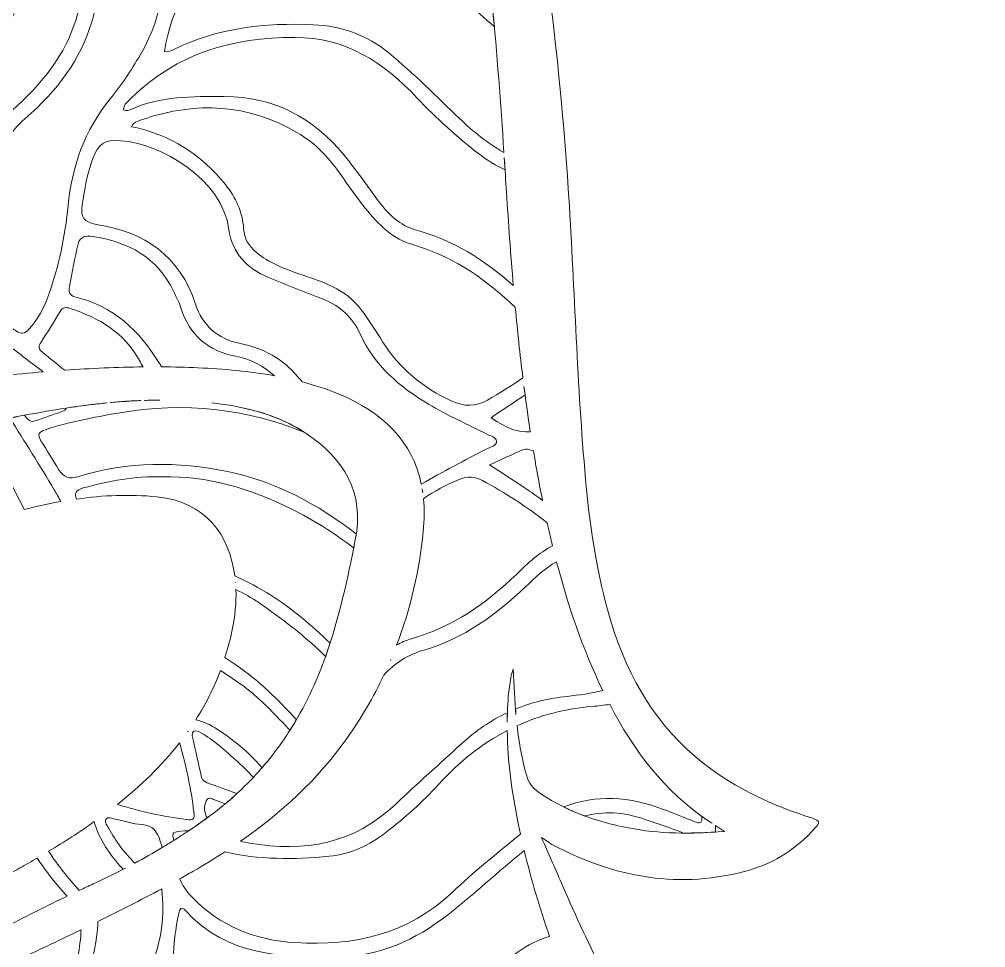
# Model space of a CAD drawing. Extents: x 180 to 9920, y -1894 to -106.
# Drawn here: x 1360.9 to 1820.1, y -983.2 to -542 of the extents above; entities that cross this region are included whole.
import ezdxf

# ---------------------------------------------------------------- set-up
doc = ezdxf.new("R2010")
doc.units = 0
doc.header["$MEASUREMENT"] = 0
doc.layers.add('Layer 1', color=7, linetype='Continuous')

# ---------------------------------------------------------------- blocks, each defined once
blk = doc.blocks.new('block 2')
at = {"layer": 'Layer 1', "lineweight": 0}
for points, knots in [([(1815.11, -1128.01), (1749.3, -1123.11), (1699.79, -1090.94), (1663.06, -1037.29), (1645.18, -1011.19), (1631.77, -982.75), (1619.13, -953.91), (1615.92, -946.59), (1612.73, -939.26), (1609.05, -930.83), (1611.49, -932.42), (1612.96, -933.56), (1614.59, -934.42), (1644.2, -950.07), (1675.18, -955.58), (1707.88, -946.28), (1720.09, -942.8), (1730.39, -935.89), (1738.98, -926.45), (1741.34, -923.86), (1741.53, -922.8), (1737.72, -921.62), (1719.01, -915.81), (1701.43, -907.65), (1685.9, -895.49), (1663.92, -878.27), (1650.48, -855.44), (1642.34, -829.12), (1634.98, -805.33), (1631.72, -780.82), (1629.58, -756.13), (1625.72, -711.65), (1624.7, -667), (1621.74, -622.46), (1617.41, -557.42), (1609.63, -492.84), (1594.72, -429.3), (1579.03, -362.48), (1543.37, -307.89), (1491.29, -263.71), (1446.97, -226.12), (1396.22, -199.88), (1342.06, -179.82), (1279.78, -156.75), (1215.33, -142.68), (1149.61, -134.01), (1099.93, -127.46), (1050.1, -123.94), (1000.13, -123.94), (1000.13, -123.94), (1000.13, -123.94), (1000.13, -123.94), (1000.09, -123.94), (1000.04, -123.94), (1000, -123.94), (999.96, -123.94), (999.91, -123.94), (999.87, -123.94), (999.87, -123.94), (999.87, -123.94), (999.87, -123.94), (949.9, -123.94), (900.07, -127.46), (850.39, -134.01), (784.67, -142.68), (720.22, -156.75), (657.94, -179.82), (603.78, -199.88), (553.03, -226.12), (508.71, -263.71), (456.63, -307.89), (420.97, -362.48), (405.28, -429.3), (390.37, -492.84), (382.59, -557.42), (378.26, -622.46), (375.3, -667), (374.28, -711.65), (370.42, -756.13), (368.28, -780.82), (365.02, -805.33), (357.66, -829.12), (349.52, -855.44), (336.08, -878.27), (314.1, -895.49), (298.57, -907.65), (280.99, -915.81), (262.28, -921.62), (258.47, -922.8), (258.66, -923.86), (261.02, -926.45), (269.61, -935.89), (279.91, -942.8), (292.12, -946.28), (324.82, -955.58), (355.8, -950.07), (385.41, -934.42), (387.04, -933.56), (388.51, -932.42), (390.95, -930.83), (387.27, -939.26), (384.08, -946.59), (380.87, -953.91), (368.23, -982.75), (354.82, -1011.19), (336.94, -1037.29), (300.21, -1090.94), (250.7, -1123.11), (184.89, -1128.01), (180.03, -1128.37), (179.92, -1128.56), (182.5, -1132.8), (210.28, -1178.29), (252.29, -1197.63), (304.07, -1197.45), (342.5, -1197.31), (376.72, -1183.47), (407.92, -1161.62), (409.93, -1160.2), (411.93, -1158.75), (413.94, -1157.32), (404.39, -1172.65), (395.46, -1188.12), (385.98, -1203.24), (368.7, -1230.82), (350.11, -1257.39), (326.71, -1280.26), (301.16, -1305.21), (271.89, -1323.76), (236.88, -1332.4), (231.57, -1333.71), (226.18, -1334.7), (219.63, -1336.1), (247.96, -1348.87), (276.55, -1355.97), (306.2, -1358.34), (369.99, -1363.44), (430.32, -1352.32), (485.95, -1318.26), (485.07, -1324.2), (483.25, -1329.44), (481.19, -1334.58), (468.54, -1365.97), (450.11, -1393.79), (428.05, -1419.24), (403.33, -1447.78), (374.78, -1471.48), (340.06, -1487.12), (329.93, -1491.68), (319.41, -1495.14), (307.64, -1498.2), (334.5, -1509.84), (361.66, -1515.69), (389.66, -1517.13), (454.66, -1520.48), (515.82, -1507.37), (571.97, -1473.25), (565.76, -1479.73), (559.83, -1486.38), (554.44, -1493.51), (543.05, -1508.58), (534.98, -1525.51), (527.23, -1542.57), (515.28, -1568.89), (497.68, -1589.62), (470.98, -1601.96), (458.07, -1607.93), (444.75, -1612.59), (431.04, -1616.23), (427.31, -1617.22), (423.59, -1618.19), (418.96, -1619.41), (420.7, -1620.25), (421.43, -1620.66), (422.2, -1620.97), (433.77, -1625.57), (445.51, -1629.68), (457.52, -1632.97), (523.09, -1650.95), (587.75, -1649.82), (650.73, -1622.48), (696.94, -1602.42), (733.94, -1571.56), (758.21, -1526.64), (758.6, -1525.92), (758.77, -1524.97), (760.02, -1524.71), (764.59, -1532.53), (766.11, -1541.2), (766.22, -1550.11), (766.47, -1570.1), (761.01, -1588.9), (753.08, -1606.96), (731.55, -1655.95), (698.04, -1695.27), (655.24, -1726.97), (654.07, -1727.84), (652.58, -1728.43), (651.61, -1730.55), (751.78, -1730.26), (842.08, -1704.9), (916.32, -1633.53), (916.32, -1634.72), (916.35, -1635.14), (916.31, -1635.56), (912.85, -1669.71), (914.67, -1703.6), (921.84, -1737.16), (932.4, -1786.56), (954.02, -1830.2), (989.81, -1866.35), (992.96, -1869.53), (996.33, -1872.54), (999.87, -1875.82), (999.87, -1875.82), (999.87, -1876.06), (999.87, -1876.06), (999.92, -1876.02), (999.96, -1875.98), (1000, -1875.94), (1000.04, -1875.98), (1000.08, -1876.02), (1000.13, -1876.06), (1000.13, -1876.06), (1000.13, -1875.82), (1000.13, -1875.82), (1003.67, -1872.54), (1007.04, -1869.53), (1010.19, -1866.35), (1045.98, -1830.2), (1067.6, -1786.56), (1078.16, -1737.16), (1085.33, -1703.6), (1087.15, -1669.71), (1083.69, -1635.56), (1083.65, -1635.14), (1083.68, -1634.72), (1083.68, -1633.53), (1157.92, -1704.9), (1248.22, -1730.26), (1348.39, -1730.55), (1347.42, -1728.43), (1345.93, -1727.84), (1344.76, -1726.97), (1301.96, -1695.27), (1268.45, -1655.95), (1246.92, -1606.96), (1238.99, -1588.9), (1233.53, -1570.1), (1233.78, -1550.11), (1233.89, -1541.2), (1235.41, -1532.53), (1239.98, -1524.71), (1241.23, -1524.97), (1241.4, -1525.92), (1241.79, -1526.64), (1266.06, -1571.56), (1303.06, -1602.42), (1349.27, -1622.48), (1412.25, -1649.82), (1476.91, -1650.95), (1542.48, -1632.97), (1554.49, -1629.68), (1566.23, -1625.57), (1577.8, -1620.97), (1578.57, -1620.66), (1579.3, -1620.25), (1581.04, -1619.41), (1576.41, -1618.19), (1572.69, -1617.22), (1568.96, -1616.23), (1555.25, -1612.59), (1541.93, -1607.93), (1529.02, -1601.96), (1502.32, -1589.62), (1484.72, -1568.89), (1472.77, -1542.57), (1465.02, -1525.51), (1456.95, -1508.58), (1445.56, -1493.51), (1440.17, -1486.38), (1434.24, -1479.73), (1428.03, -1473.25), (1484.18, -1507.37), (1545.34, -1520.48), (1610.34, -1517.13), (1638.34, -1515.69), (1665.5, -1509.84), (1692.36, -1498.2), (1680.59, -1495.14), (1670.07, -1491.68), (1659.94, -1487.12), (1625.22, -1471.48), (1596.67, -1447.78), (1571.95, -1419.24), (1549.89, -1393.79), (1531.46, -1365.97), (1518.81, -1334.58), (1516.75, -1329.44), (1514.93, -1324.2), (1514.05, -1318.26), (1569.68, -1352.32), (1630.01, -1363.44), (1693.8, -1358.34), (1723.45, -1355.97), (1752.04, -1348.87), (1780.37, -1336.1), (1773.82, -1334.7), (1768.43, -1333.71), (1763.12, -1332.4), (1728.11, -1323.76), (1698.84, -1305.21), (1673.29, -1280.26), (1649.89, -1257.39), (1631.3, -1230.82), (1614.02, -1203.24), (1604.54, -1188.12), (1595.61, -1172.65), (1586.06, -1157.32), (1588.07, -1158.75), (1590.07, -1160.2), (1592.08, -1161.62), (1623.28, -1183.47), (1657.5, -1197.31), (1695.93, -1197.45), (1747.71, -1197.63), (1789.72, -1178.29), (1817.5, -1132.8), (1820.08, -1128.56), (1819.97, -1128.37), (1815.11, -1128.01)], [0, 0, 0, 0, 1, 1, 1, 2, 2, 2, 3, 3, 3, 4, 4, 4, 5, 5, 5, 6, 6, 6, 7, 7, 7, 8, 8, 8, 9, 9, 9, 10, 10, 10, 11, 11, 11, 12, 12, 12, 13, 13, 13, 14, 14, 14, 15, 15, 15, 16, 16, 16, 17, 17, 17, 18, 18, 18, 19, 19, 19, 20, 20, 20, 21, 21, 21, 22, 22, 22, 23, 23, 23, 24, 24, 24, 25, 25, 25, 26, 26, 26, 27, 27, 27, 28, 28, 28, 29, 29, 29, 30, 30, 30, 31, 31, 31, 32, 32, 32, 33, 33, 33, 34, 34, 34, 35, 35, 35, 36, 36, 36, 37, 37, 37, 38, 38, 38, 39, 39, 39, 40, 40, 40, 41, 41, 41, 42, 42, 42, 43, 43, 43, 44, 44, 44, 45, 45, 45, 46, 46, 46, 47, 47, 47, 48, 48, 48, 49, 49, 49, 50, 50, 50, 51, 51, 51, 52, 52, 52, 53, 53, 53, 54, 54, 54, 55, 55, 55, 56, 56, 56, 57, 57, 57, 58, 58, 58, 59, 59, 59, 60, 60, 60, 61, 61, 61, 62, 62, 62, 63, 63, 63, 64, 64, 64, 65, 65, 65, 66, 66, 66, 67, 67, 67, 68, 68, 68, 69, 69, 69, 70, 70, 70, 71, 71, 71, 72, 72, 72, 73, 73, 73, 74, 74, 74, 75, 75, 75, 76, 76, 76, 77, 77, 77, 78, 78, 78, 79, 79, 79, 80, 80, 80, 81, 81, 81, 82, 82, 82, 83, 83, 83, 84, 84, 84, 85, 85, 85, 86, 86, 86, 87, 87, 87, 88, 88, 88, 89, 89, 89, 90, 90, 90, 91, 91, 91, 92, 92, 92, 93, 93, 93, 94, 94, 94, 95, 95, 95, 96, 96, 96, 97, 97, 97, 98, 98, 98, 99, 99, 99, 100, 100, 100, 101, 101, 101, 102, 102, 102, 103, 103, 103, 104, 104, 104, 105, 105, 105, 106, 106, 106, 107, 107, 107, 108, 108, 108, 109, 109, 109, 110, 110, 110, 110]), ([(1576.21, -465.37), (1584.41, -511.65), (1588.11, -558.4), (1591.18, -605.21), (1583.54, -600.92), (1576.62, -595.36), (1570.05, -589.12), (1558.99, -578.6), (1548.35, -567.65), (1536.52, -557.95), (1526.08, -549.39), (1514.05, -545.16), (1500.72, -544.55), (1477.76, -543.5), (1455.37, -545.98), (1434.37, -556.23), (1433.05, -556.88), (1431.73, -557.74), (1429.88, -557.27), (1433.1, -536.1), (1442.94, -518.87), (1463.39, -511.39), (1496.84, -499.15), (1529.58, -499.85), (1559.42, -522.63), (1568.84, -529.83), (1577.76, -537.6), (1586.61, -545.44), (1586.3, -542.09), (1585.98, -538.75), (1585.65, -535.4), (1580.59, -530.98), (1575.53, -526.56), (1570.29, -522.36), (1557.07, -511.75), (1543.4, -502.16), (1526.2, -499.26), (1503.93, -495.52), (1482.06, -497.01), (1460.8, -504.83), (1453.2, -507.62), (1446.25, -511.55), (1441.23, -518.24), (1440.47, -519.26), (1439.14, -520.65), (1438.21, -520.56), (1436.3, -520.37), (1436.73, -518.22), (1436.42, -516.83), (1434.73, -509.16), (1433.99, -501.35), (1433.86, -493.53), (1433.7, -484.16), (1443.72, -470.94), (1454.08, -467.11), (1468.89, -461.63), (1484.31, -459.22), (1494.17, -458.94), (1525.96, -459.45), (1549.59, -466.8), (1570.9, -481.76), (1573.84, -483.82), (1576.82, -485.81), (1579.83, -487.78), (1579.37, -484.65), (1578.89, -481.53), (1578.39, -478.41), (1574.33, -475.79), (1570.27, -473.16), (1566.2, -470.54), (1548.89, -459.34), (1529.86, -454.14), (1509.31, -453.84), (1493.25, -453.61), (1477.28, -453.49), (1461.56, -457.78), (1449.23, -461.14), (1439.36, -467.47), (1432.2, -478.19), (1427.85, -484.7), (1427.58, -484.53), (1424.13, -477.34), (1423.3, -475.62), (1422.73, -473.76), (1421.78, -472.12), (1414.78, -460.01), (1418.16, -449.99), (1426.88, -440.02), (1440.32, -424.68), (1457.89, -420.13), (1477, -418.49), (1490.63, -417.33), (1503.51, -420.35), (1516.34, -424.42), (1532.14, -429.44), (1547.26, -436.65), (1563.78, -439.38), (1566.32, -439.8), (1568.82, -440.1), (1571.28, -440.27), (1570.79, -438.01), (1570.27, -435.75), (1569.75, -433.5), (1568.18, -433.3), (1566.6, -433.05), (1564.98, -432.71), (1548.28, -429.22), (1532.65, -422.42), (1516.5, -417.25), (1490.89, -409.07), (1465.71, -410.15), (1441.05, -420.73), (1436.05, -422.87), (1431.52, -426.11), (1426.78, -428.85), (1428.58, -418.95), (1432.43, -410.18), (1433.64, -400.69), (1433.71, -400.13), (1434.04, -399.55), (1433.97, -399.01), (1433.83, -397.92), (1433.79, -396.91), (1433.8, -395.96), (1431.71, -396.11), (1429.64, -396.33), (1427.59, -396.6), (1431.73, -396.06), (1435.96, -395.73), (1440.31, -395.64), (1450.5, -395.45), (1460.54, -396.73), (1470.49, -399.47), (1470.2, -398.17), (1469.28, -398.08), (1468.47, -397.78), (1457.09, -393.44), (1446.01, -390.81), (1435.22, -389.8), (1437.63, -385.27), (1442.86, -383.23), (1449.18, -381.64), (1462.68, -378.25), (1475.96, -378.71), (1489.45, -381.11), (1501.62, -383.26), (1513.8, -386.4), (1526.28, -383.29), (1533.95, -381.38), (1541.31, -378.74), (1546.94, -372.85), (1547.59, -372.16), (1548.22, -371.74), (1548.84, -371.51), (1549.37, -372.61), (1549.91, -373.72), (1550.41, -374.84), (1563.53, -403.7), (1570.71, -434.32), (1576.21, -465.37)], [0, 0, 0, 0, 1, 1, 1, 2, 2, 2, 3, 3, 3, 4, 4, 4, 5, 5, 5, 6, 6, 6, 7, 7, 7, 8, 8, 8, 9, 9, 9, 10, 10, 10, 11, 11, 11, 12, 12, 12, 13, 13, 13, 14, 14, 14, 15, 15, 15, 16, 16, 16, 17, 17, 17, 18, 18, 18, 19, 19, 19, 20, 20, 20, 21, 21, 21, 22, 22, 22, 23, 23, 23, 24, 24, 24, 25, 25, 25, 26, 26, 26, 27, 27, 27, 28, 28, 28, 29, 29, 29, 30, 30, 30, 31, 31, 31, 32, 32, 32, 33, 33, 33, 34, 34, 34, 35, 35, 35, 36, 36, 36, 37, 37, 37, 38, 38, 38, 39, 39, 39, 40, 40, 40, 41, 41, 41, 42, 42, 42, 43, 43, 43, 44, 44, 44, 45, 45, 45, 46, 46, 46, 47, 47, 47, 48, 48, 48, 49, 49, 49, 50, 50, 50, 51, 51, 51, 52, 52, 52, 53, 53, 53, 53]), ([(1416.95, -478.36), (1419.88, -484.34), (1422.29, -490.6), (1424.55, -496.88), (1432.36, -518.55), (1429.92, -539.24), (1418.27, -559.01), (1414, -566.27), (1409.39, -573.31), (1404.08, -579.8), (1391.93, -594.66), (1385.94, -611.71), (1384.06, -630.65), (1382.63, -645.09), (1379.73, -659.32), (1374.84, -673.06), (1372.7, -679.04), (1369.79, -684.56), (1365.44, -689.29), (1363.56, -691.34), (1361.82, -691.89), (1359.53, -690.14), (1358.78, -689.56), (1357.92, -689.12), (1357.13, -688.58), (1342.36, -678.55), (1342.09, -678.45), (1348.23, -661.83), (1354.4, -645.12), (1354.94, -627.83), (1354.18, -610.44), (1353.79, -601.39), (1356.07, -595.62), (1363.7, -589.09), (1394.91, -562.39), (1406.91, -529.06), (1392.44, -485.61), (1386.37, -467.41), (1383.57, -449.51), (1391.54, -430.98), (1395.1, -422.69), (1396.75, -414.19), (1396.71, -405.54), (1406.3, -401.06), (1416.58, -398.03), (1427.59, -396.6), (1427.18, -398.89), (1426.61, -401.2), (1425.89, -403.51), (1422.1, -415.72), (1418.19, -427.88), (1414.23, -440.03), (1409.93, -453.2), (1410.83, -465.88), (1416.95, -478.36)], [0, 0, 0, 0, 1, 1, 1, 2, 2, 2, 3, 3, 3, 4, 4, 4, 5, 5, 5, 6, 6, 6, 7, 7, 7, 8, 8, 8, 9, 9, 9, 10, 10, 10, 11, 11, 11, 12, 12, 12, 13, 13, 13, 14, 14, 14, 15, 15, 15, 16, 16, 16, 17, 17, 17, 18, 18, 18, 18]), ([(1385.96, -488.06), (1398.17, -530.05), (1388.18, -558.52), (1356.7, -585.92), (1353.77, -588.48), (1352.18, -587.78), (1350.92, -584.43), (1347.75, -575.99), (1346.4, -567.09), (1344.15, -558.42), (1343.69, -556.64), (1344.69, -555.46), (1345.89, -554.48), (1366.17, -538.05), (1365.42, -515.8), (1362.76, -493.1), (1362.18, -488.19), (1361.25, -483.25), (1359.79, -478.54), (1354.98, -463), (1355.82, -447.74), (1360.76, -432.4), (1360.77, -432.35), (1360.78, -432.31), (1360.8, -432.27), (1360.48, -432.61), (1360.15, -432.94), (1359.84, -433.28), (1356.7, -436.73), (1353.62, -440.23), (1350.58, -443.76), (1348.66, -455.19), (1349.34, -466.68), (1352.68, -478.47), (1356.55, -492.12), (1357.75, -506.22), (1356.6, -520.46), (1355.91, -528.96), (1352.63, -536.3), (1347.48, -542.91), (1346.57, -544.08), (1345.69, -545.69), (1343.9, -545.26), (1342.17, -544.85), (1341.84, -543.07), (1341.63, -541.62), (1340.77, -535.76), (1340.06, -529.89), (1339.3, -524.03), (1338.91, -521), (1338.68, -517.95), (1338.14, -514.95), (1336.61, -506.42), (1333.72, -505.33), (1326.69, -510.7), (1322.47, -513.92), (1318.43, -517.39), (1313.51, -521.39), (1312.58, -510.62), (1312.83, -500.3), (1314.3, -490.34), (1311.78, -493.85), (1309.28, -497.37), (1306.8, -500.92), (1306.64, -508.32), (1307.11, -515.82), (1308.21, -523.43), (1308.79, -527.39), (1307.01, -530.5), (1304.58, -533.3), (1303.04, -535.08), (1301.48, -536.83), (1299.9, -538.57), (1297.19, -535.4), (1294.33, -532.36), (1291.28, -529.5), (1289.5, -527.83), (1289.17, -526.65), (1290.62, -524.49), (1312.02, -492.81), (1334.09, -461.58), (1359.84, -433.28), (1368.64, -423.61), (1378.35, -415.66), (1388.98, -409.57), (1388.76, -415.54), (1387.64, -421.38), (1385.3, -427.08), (1376.91, -447.52), (1379.99, -467.53), (1385.96, -488.06)], [0, 0, 0, 0, 1, 1, 1, 2, 2, 2, 3, 3, 3, 4, 4, 4, 5, 5, 5, 6, 6, 6, 7, 7, 7, 8, 8, 8, 9, 9, 9, 10, 10, 10, 11, 11, 11, 12, 12, 12, 13, 13, 13, 14, 14, 14, 15, 15, 15, 16, 16, 16, 17, 17, 17, 18, 18, 18, 19, 19, 19, 20, 20, 20, 21, 21, 21, 22, 22, 22, 23, 23, 23, 24, 24, 24, 25, 25, 25, 26, 26, 26, 27, 27, 27, 28, 28, 28, 29, 29, 29, 30, 30, 30, 30]), ([(1595.64, -668.42), (1582.07, -656.41), (1566.99, -646.92), (1549.05, -641.96), (1541.74, -639.95), (1536.53, -634.82), (1532.06, -628.96), (1526.39, -621.53), (1521.16, -613.75), (1515.24, -606.54), (1500.53, -588.64), (1481.97, -578.67), (1458.24, -578.65), (1443.08, -578.63), (1428.07, -578.43), (1413.85, -584.75), (1412.86, -585.19), (1411.76, -585.82), (1410.48, -584.92), (1410.46, -582.12), (1412.77, -580.81), (1414.44, -579.16), (1435.89, -558.02), (1462.22, -550.58), (1491.68, -550.57), (1516.1, -550.56), (1534.13, -562.48), (1549.86, -579.27), (1559.03, -589.05), (1568.96, -597.85), (1579.51, -606.11), (1583.4, -609.15), (1587.48, -611.57), (1591.72, -613.53), (1591.6, -611.59), (1591.47, -609.64), (1591.34, -607.7), (1591.7, -613.17), (1592.05, -618.64), (1592.39, -624.11), (1593.33, -638.9), (1594.38, -653.67), (1595.64, -668.42)], [0, 0, 0, 0, 1, 1, 1, 2, 2, 2, 3, 3, 3, 4, 4, 4, 5, 5, 5, 6, 6, 6, 7, 7, 7, 8, 8, 8, 9, 9, 9, 10, 10, 10, 11, 11, 11, 12, 12, 12, 13, 13, 13, 14, 14, 14, 14]), ([(1583.31, -722.93), (1577.59, -726.21), (1572.23, -726.04), (1566.43, -723.42), (1552.67, -717.2), (1541.63, -707.95), (1533.52, -695.17), (1530.25, -690.03), (1526.97, -684.91), (1523.35, -679.97), (1515.91, -669.8), (1504.61, -666.7), (1493.7, -662.86), (1486.46, -660.32), (1479.35, -657.68), (1473.39, -652.65), (1469.88, -649.69), (1467.79, -646.21), (1467.48, -641.4), (1466.98, -633.55), (1463.71, -626.53), (1458.86, -620.53), (1447.35, -606.3), (1432.77, -596.79), (1414.21, -592.99), (1415.55, -590.39), (1417.97, -590.07), (1420.02, -589.38), (1445.19, -580.93), (1469.49, -582.19), (1492.85, -595.69), (1501.89, -600.91), (1508.49, -608.35), (1514.32, -616.71), (1520, -624.85), (1525.59, -633.06), (1532.78, -640), (1536.95, -644.02), (1541.66, -647.31), (1547.28, -648.88), (1565.38, -653.95), (1580.5, -663.96), (1594.11, -676.6), (1594.94, -677.36), (1595.76, -678.14), (1596.58, -678.91), (1596.58, -678.9), (1596.58, -678.9), (1596.58, -678.9), (1597.62, -690.08), (1598.81, -701.25), (1600.2, -712.39), (1594.72, -716.12), (1589.08, -719.61), (1583.31, -722.93)], [0, 0, 0, 0, 1, 1, 1, 2, 2, 2, 3, 3, 3, 4, 4, 4, 5, 5, 5, 6, 6, 6, 7, 7, 7, 8, 8, 8, 9, 9, 9, 10, 10, 10, 11, 11, 11, 12, 12, 12, 13, 13, 13, 14, 14, 14, 15, 15, 15, 16, 16, 16, 17, 17, 17, 18, 18, 18, 18]), ([(1460.51, -641.8), (1461.95, -652.89), (1469, -660.36), (1479.24, -664.62), (1487.85, -668.21), (1496.57, -671.57), (1505.28, -674.94), (1513.35, -678.07), (1519.32, -683.74), (1522.8, -691.38), (1529.7, -706.53), (1541.62, -716.66), (1555.34, -724.87), (1564.32, -730.24), (1574, -734.44), (1583.33, -739.24), (1584.97, -740.08), (1587.64, -740.6), (1587.69, -742.46), (1587.75, -744.8), (1584.84, -745.14), (1583.09, -746.04), (1572.61, -751.49), (1562.14, -756.94), (1551.93, -762.91), (1551.93, -762.91), (1551.93, -762.91), (1551.93, -762.91), (1547.79, -743.06), (1534.27, -728.78), (1512.14, -719.85), (1506.61, -717.61), (1501, -715.79), (1495.33, -714.29), (1494.64, -713.47), (1493.95, -712.66), (1493.26, -711.84), (1486.17, -703.34), (1476.68, -698.2), (1465.99, -696.06), (1455.02, -693.87), (1447.91, -687.31), (1444.67, -677.41), (1437.12, -654.33), (1420.54, -643), (1397.66, -639.45), (1391.57, -638.5), (1389.83, -636.06), (1390.81, -630.1), (1392.03, -622.74), (1393.09, -615.39), (1395.75, -608.39), (1398.61, -600.86), (1401.21, -599.18), (1409.11, -599.69), (1427.69, -600.9), (1457.37, -617.68), (1460.51, -641.8)], [0, 0, 0, 0, 1, 1, 1, 2, 2, 2, 3, 3, 3, 4, 4, 4, 5, 5, 5, 6, 6, 6, 7, 7, 7, 8, 8, 8, 9, 9, 9, 10, 10, 10, 11, 11, 11, 12, 12, 12, 13, 13, 13, 14, 14, 14, 15, 15, 15, 16, 16, 16, 17, 17, 17, 18, 18, 18, 19, 19, 19, 19]), ([(1445.8, -707.59), (1440.08, -707.32), (1434.38, -707.18), (1428.67, -707.14), (1428.67, -707.14), (1428.67, -707.14), (1428.67, -707.14), (1428.27, -706.6), (1427.84, -706.08), (1427.49, -705.49), (1418.02, -689.94), (1405.59, -678.18), (1387.28, -673.88), (1384.52, -673.24), (1384.36, -670.94), (1384.73, -668.87), (1385.96, -662.13), (1387.29, -655.39), (1388.85, -648.71), (1389.67, -645.2), (1392.62, -644.64), (1395.68, -645.12), (1412.6, -647.78), (1426.51, -654.97), (1434.23, -671.22), (1435.46, -673.8), (1436.85, -676.36), (1437.69, -679.07), (1441.71, -692.05), (1450.67, -699.73), (1463.69, -702.08), (1471.13, -703.42), (1477.02, -706.9), (1482.2, -711.38), (1470.23, -709.2), (1458.06, -708.16), (1445.8, -707.59)], [0, 0, 0, 0, 1, 1, 1, 2, 2, 2, 3, 3, 3, 4, 4, 4, 5, 5, 5, 6, 6, 6, 7, 7, 7, 8, 8, 8, 9, 9, 9, 10, 10, 10, 11, 11, 11, 12, 12, 12, 12]), ([(1372.29, -709.52), (1358.96, -710.6), (1345.64, -711.94), (1332.32, -713.33), (1331.79, -713.39), (1331.26, -713.45), (1330.73, -713.51), (1330.37, -713.29), (1330, -713.08), (1329.64, -712.86), (1323.72, -709.32), (1317.72, -705.95), (1311.68, -702.66), (1316.8, -693.92), (1321.16, -684.19), (1324.52, -673.81), (1324.52, -673.81), (1324.52, -673.81), (1324.52, -673.81), (1334.99, -681.18), (1345.22, -688.91), (1355.43, -696.67), (1361.05, -700.95), (1366.66, -705.25), (1372.29, -709.52)], [0, 0, 0, 0, 1, 1, 1, 2, 2, 2, 3, 3, 3, 4, 4, 4, 5, 5, 5, 6, 6, 6, 7, 7, 7, 8, 8, 8, 8]), ([(1385.01, -679.38), (1398.88, -683.83), (1410.61, -690.8), (1417.98, -704.12), (1418.57, -705.17), (1419.19, -706.17), (1419.83, -707.16), (1419.83, -707.16), (1419.83, -707.16), (1419.83, -707.16), (1407.37, -707.29), (1394.93, -707.87), (1382.51, -708.74), (1378.97, -705.92), (1375.47, -703.05), (1371.93, -700.22), (1370.01, -698.69), (1370, -697.31), (1371.25, -695.38), (1374.34, -690.57), (1377.38, -685.71), (1380.29, -680.79), (1381.53, -678.68), (1382.85, -678.69), (1385.01, -679.38)], [0, 0, 0, 0, 1, 1, 1, 2, 2, 2, 3, 3, 3, 4, 4, 4, 5, 5, 5, 6, 6, 6, 7, 7, 7, 8, 8, 8, 8]), ([(1488.76, -712.7), (1488.79, -712.7), (1488.82, -712.71), (1488.84, -712.72), (1488.82, -712.71), (1488.79, -712.7), (1488.76, -712.7)], [0, 0, 0, 0, 1, 1, 1, 2, 2, 2, 2]), ([(1600.71, -716.5), (1601.64, -723.67), (1602.61, -730.83), (1603.72, -737.97), (1597.73, -738.5), (1592.66, -736.45), (1585.05, -731.31), (1590.5, -727.65), (1595.89, -724.1), (1601.21, -720.48), (1601.04, -719.16), (1600.88, -717.83), (1600.71, -716.5)], [0, 0, 0, 0, 1, 1, 1, 2, 2, 2, 3, 3, 3, 4, 4, 4, 4]), ([(1490.93, -873.02), (1485.2, -867.11), (1479.6, -861.09), (1473.22, -855.88), (1468.53, -852.05), (1463.66, -848.51), (1458.6, -845.31), (1458.6, -845.31), (1458.6, -845.31), (1458.6, -845.31), (1459.97, -841.05), (1461.15, -836.65), (1462.11, -832.07), (1463.43, -825.71), (1464.04, -819.24), (1463.83, -812.99), (1471.55, -816.49), (1478.3, -821.72), (1485.13, -826.72), (1492.68, -832.24), (1499.76, -838.27), (1506.44, -844.72), (1506.46, -844.68), (1506.47, -844.64), (1506.49, -844.6), (1507.21, -842.54), (1507.9, -840.46), (1508.57, -838.39), (1499.8, -830.05), (1490.69, -822.1), (1480.38, -815.69), (1474.84, -812.24), (1469.14, -809.15), (1463.3, -806.5), (1463.3, -806.5), (1463.3, -806.5), (1463.3, -806.5), (1460.76, -787.19), (1449.56, -771.16), (1426.23, -768.89), (1413.49, -767.66), (1400.68, -768.18), (1388.04, -769.95), (1386.98, -767.3), (1387.71, -765.6), (1391.27, -764.67), (1403.47, -761.48), (1415.73, -758.89), (1428.81, -759.42), (1450.37, -758.81), (1470.56, -764.92), (1490.05, -774.57), (1500.71, -779.85), (1510.59, -786.11), (1519.79, -793.24), (1520.04, -791.95), (1520.3, -790.67), (1520.55, -789.39), (1520.74, -788.43), (1520.87, -787.5), (1521.01, -786.57), (1502.79, -772.41), (1482.57, -761.57), (1459.79, -756.92), (1436.32, -752.13), (1412.37, -751.83), (1389.06, -759.28), (1384.65, -760.69), (1381.81, -759.61), (1379.55, -755.92), (1376.77, -751.37), (1374.08, -746.75), (1371.19, -742.25), (1369.32, -739.34), (1370.24, -737.98), (1373.29, -736.99), (1384.59, -733.32), (1396.22, -731.13), (1407.88, -729.07), (1439.82, -723.42), (1469.04, -727.33), (1496.26, -738.16), (1486.31, -731.71), (1475.36, -728.16), (1463.97, -726), (1475.75, -728.23), (1487.06, -731.94), (1497.28, -738.81), (1515.26, -750.89), (1525, -766.72), (1520.55, -789.39), (1516.89, -808.08), (1512.81, -826.61), (1506.49, -844.6), (1502.04, -857.26), (1496.39, -869.04), (1489.48, -879.89), (1490.55, -878.21), (1491.58, -876.51), (1492.59, -874.79), (1492.04, -874.2), (1491.49, -873.61), (1490.93, -873.02)], [0, 0, 0, 0, 1, 1, 1, 2, 2, 2, 3, 3, 3, 4, 4, 4, 5, 5, 5, 6, 6, 6, 7, 7, 7, 8, 8, 8, 9, 9, 9, 10, 10, 10, 11, 11, 11, 12, 12, 12, 13, 13, 13, 14, 14, 14, 15, 15, 15, 16, 16, 16, 17, 17, 17, 18, 18, 18, 19, 19, 19, 20, 20, 20, 21, 21, 21, 22, 22, 22, 23, 23, 23, 24, 24, 24, 25, 25, 25, 26, 26, 26, 27, 27, 27, 28, 28, 28, 29, 29, 29, 30, 30, 30, 31, 31, 31, 32, 32, 32, 33, 33, 33, 34, 34, 34, 34]), ([(1402.67, -724.25), (1400.2, -724.5), (1397.74, -724.76), (1395.28, -725.06), (1395.27, -725.06), (1395.27, -725.06), (1395.26, -725.07), (1395.25, -725.07), (1395.25, -725.06), (1395.25, -725.07), (1391.22, -725.56), (1387.19, -726.12), (1383.18, -726.74), (1389.65, -725.74), (1396.15, -724.89), (1402.67, -724.25)], [0, 0, 0, 0, 1, 1, 1, 2, 2, 2, 3, 3, 3, 4, 4, 4, 5, 5, 5, 5]), ([(1411.31, -723.53), (1408.88, -723.69), (1406.46, -723.9), (1404.04, -724.12), (1406.46, -723.9), (1408.88, -723.69), (1411.31, -723.53)], [0, 0, 0, 0, 1, 1, 1, 2, 2, 2, 2]), ([(1418.65, -723.15), (1416.23, -723.24), (1413.82, -723.36), (1411.41, -723.52), (1413.82, -723.36), (1416.23, -723.24), (1418.65, -723.15)], [0, 0, 0, 0, 1, 1, 1, 2, 2, 2, 2]), ([(1427.63, -722.96), (1425.2, -722.96), (1422.77, -723.02), (1420.34, -723.09), (1422.77, -723.02), (1425.2, -722.96), (1427.63, -722.96)], [0, 0, 0, 0, 1, 1, 1, 2, 2, 2, 2]), ([(1452.44, -724.23), (1454.36, -724.46), (1456.27, -724.72), (1458.17, -725.01), (1456.27, -724.72), (1454.36, -724.46), (1452.44, -724.23)], [0, 0, 0, 0, 1, 1, 1, 2, 2, 2, 2]), ([(1458.25, -725.02), (1460.15, -725.31), (1462.05, -725.63), (1463.93, -725.99), (1462.05, -725.63), (1460.15, -725.31), (1458.25, -725.02)], [0, 0, 0, 0, 1, 1, 1, 2, 2, 2, 2]), ([(1364.31, -731.38), (1363.99, -730.97), (1363.68, -730.56), (1363.35, -730.16), (1369.95, -728.91), (1376.55, -727.75), (1383.18, -726.74), (1382.98, -727.46), (1382.32, -728.02), (1381.13, -728.43), (1376.91, -729.9), (1372.67, -731.31), (1368.47, -732.82), (1366.63, -733.48), (1365.34, -732.65), (1364.31, -731.38)], [0, 0, 0, 0, 1, 1, 1, 2, 2, 2, 3, 3, 3, 4, 4, 4, 5, 5, 5, 5]), ([(1363.27, -774.99), (1356.83, -762.24), (1350.18, -749.59), (1343.19, -737.11), (1342.68, -736.21), (1342.19, -735.3), (1341.69, -734.39), (1341.08, -734.51), (1340.46, -734.62), (1339.85, -734.74), (1340.97, -734.52), (1342.09, -734.33), (1343.21, -734.11), (1349.92, -732.76), (1356.62, -731.42), (1363.34, -730.16), (1361.04, -730.59), (1358.74, -731.03), (1356.44, -731.48), (1363.53, -742.79), (1370.71, -754.05), (1377.47, -765.56), (1378.55, -767.41), (1379.63, -769.26), (1380.71, -771.11), (1380.71, -771.11), (1380.71, -771.11), (1380.71, -771.11), (1374.85, -772.16), (1369.03, -773.47), (1363.27, -774.99)], [0, 0, 0, 0, 1, 1, 1, 2, 2, 2, 3, 3, 3, 4, 4, 4, 5, 5, 5, 6, 6, 6, 7, 7, 7, 8, 8, 8, 9, 9, 9, 10, 10, 10, 10]), ([(1609.52, -770.61), (1606.8, -768.62), (1604.04, -766.65), (1601.22, -764.74), (1595.91, -761.13), (1590.48, -757.69), (1584.3, -753.65), (1590.24, -751.01), (1595.24, -748.8), (1600.21, -746.54), (1601.78, -745.83), (1603.14, -746.4), (1604.61, -746.88), (1604.82, -746.95), (1605.02, -747.03), (1605.23, -747.09), (1605.63, -749.45), (1605.99, -751.82), (1606.41, -754.18), (1607.38, -759.67), (1608.42, -765.15), (1609.52, -770.61)], [0, 0, 0, 0, 1, 1, 1, 2, 2, 2, 3, 3, 3, 4, 4, 4, 5, 5, 5, 6, 6, 6, 7, 7, 7, 7]), ([(1552.95, -769.86), (1552.95, -769.86), (1552.95, -769.86), (1552.95, -769.86), (1558.11, -766.19), (1563.78, -763.11), (1569.96, -760.63), (1573.83, -759.08), (1577.37, -759.25), (1580.94, -761.17), (1591.81, -767), (1602.12, -773.66), (1611.76, -781.3), (1611.76, -781.3), (1611.76, -781.3), (1611.76, -781.3), (1612.56, -784.94), (1613.41, -788.56), (1614.28, -792.18), (1614.28, -792.18), (1614.28, -792.18), (1614.28, -792.18), (1607.77, -795.52), (1602.44, -800.52), (1597.24, -805.6), (1582.83, -819.67), (1566.71, -830.78), (1547.11, -836.46), (1544.65, -837.18), (1542.35, -838.18), (1540.19, -839.4), (1540.18, -839.4), (1540.18, -839.41), (1540.18, -839.41), (1546.74, -822.2), (1550.94, -804.14), (1552.85, -785.35), (1553.41, -779.88), (1553.41, -774.73), (1552.95, -769.86)], [0, 0, 0, 0, 1, 1, 1, 2, 2, 2, 3, 3, 3, 4, 4, 4, 5, 5, 5, 6, 6, 6, 7, 7, 7, 8, 8, 8, 9, 9, 9, 10, 10, 10, 11, 11, 11, 12, 12, 12, 13, 13, 13, 13]), ([(1552.6, -766.95), (1552.51, -766.32), (1552.41, -765.69), (1552.3, -765.06), (1552.41, -765.69), (1552.51, -766.31), (1552.6, -766.95)], [0, 0, 0, 0, 1, 1, 1, 2, 2, 2, 2]), ([(1638.06, -860.78), (1638.1, -860.87), (1638.15, -860.95), (1638.19, -861.04), (1638.19, -861.04), (1638.18, -861.03), (1638.18, -861.03), (1632.57, -862.24), (1626.9, -863.16), (1621.19, -863.75), (1612.48, -864.64), (1604.34, -866.65), (1596.72, -869.77), (1596.78, -870.64), (1596.84, -871.52), (1596.9, -872.39), (1596.39, -865.58), (1596.06, -858.75), (1595.58, -850.89), (1595.02, -852.58), (1594.69, -853.24), (1594.59, -853.92), (1594.16, -856.75), (1593.7, -859.57), (1593.42, -862.42), (1592.98, -866.94), (1592.78, -871.45), (1592.73, -875.94), (1592.74, -874.46), (1592.77, -872.98), (1592.83, -871.49), (1584.99, -875.19), (1577.72, -880.12), (1570.98, -886.33), (1560.59, -895.9), (1549.96, -905.22), (1539.74, -914.96), (1519.89, -933.88), (1496.46, -937.98), (1470.23, -933.44), (1468.8, -933.19), (1467.38, -932.92), (1465.98, -932.63), (1465.98, -932.63), (1465.98, -932.63), (1465.98, -932.63), (1485.3, -919.17), (1502.65, -903.41), (1516.56, -883.72), (1523.37, -874.08), (1529.2, -864.04), (1534.11, -853.67), (1539.21, -847.86), (1545.56, -843.94), (1553.29, -841.71), (1572.11, -836.29), (1587.36, -824.92), (1601.4, -811.7), (1606.06, -807.32), (1610.59, -802.81), (1616.19, -799.75), (1621.64, -820.64), (1628.59, -841.09), (1638.06, -860.78)], [0, 0, 0, 0, 1, 1, 1, 2, 2, 2, 3, 3, 3, 4, 4, 4, 5, 5, 5, 6, 6, 6, 7, 7, 7, 8, 8, 8, 9, 9, 9, 10, 10, 10, 11, 11, 11, 12, 12, 12, 13, 13, 13, 14, 14, 14, 15, 15, 15, 16, 16, 16, 17, 17, 17, 18, 18, 18, 19, 19, 19, 20, 20, 20, 21, 21, 21, 21]), ([(1463.65, -809.81), (1463.64, -809.73), (1463.63, -809.65), (1463.63, -809.57), (1463.63, -809.65), (1463.64, -809.73), (1463.65, -809.81)], [0, 0, 0, 0, 1, 1, 1, 2, 2, 2, 2]), ([(1537.37, -846.38), (1537.32, -846.5), (1537.27, -846.62), (1537.22, -846.74), (1537.27, -846.62), (1537.32, -846.5), (1537.37, -846.38)], [0, 0, 0, 0, 1, 1, 1, 2, 2, 2, 2]), ([(1476.25, -897.66), (1472.73, -893.49), (1468.77, -889.66), (1464.35, -886.19), (1458.34, -881.47), (1452.35, -876.71), (1444.79, -874.82), (1449.37, -867.59), (1453.32, -859.85), (1456.47, -851.49), (1456.47, -851.49), (1456.47, -851.5), (1456.47, -851.5), (1463.43, -855.75), (1470.07, -860.52), (1476.12, -866.24), (1480.76, -870.63), (1485.21, -875.18), (1489.48, -879.89), (1485.5, -886.13), (1481.1, -892.06), (1476.25, -897.66)], [0, 0, 0, 0, 1, 1, 1, 2, 2, 2, 3, 3, 3, 4, 4, 4, 5, 5, 5, 6, 6, 6, 7, 7, 7, 7]), ([(1688.5, -923.03), (1689.01, -923.37), (1689.52, -923.71), (1690.05, -924.06), (1689.52, -923.71), (1689.01, -923.37), (1688.5, -923.03), (1687.36, -922.27), (1686.25, -921.48), (1685.15, -920.68), (1685.16, -920.78), (1685.17, -920.88), (1685.17, -920.98), (1685.79, -924.5), (1683.94, -924.11), (1681.89, -923.31), (1677.09, -921.44), (1672.31, -919.52), (1667.51, -917.66), (1650.78, -911.15), (1634.73, -910.33), (1619.66, -916.32), (1621.26, -917.11), (1622.87, -917.86), (1624.5, -918.56), (1618.65, -916.05), (1613.01, -913.01), (1607.65, -909.24), (1604.88, -907.29), (1602.97, -904.92), (1601.99, -901.51), (1599.75, -893.69), (1598.29, -885.75), (1597.42, -877.71), (1608.35, -872.73), (1620.25, -869.64), (1633.26, -868.56), (1636, -868.34), (1638.73, -867.98), (1641.44, -867.52), (1652.84, -889.47), (1667.4, -908.92), (1688.5, -923.03)], [0, 0, 0, 0, 1, 1, 1, 2, 2, 2, 3, 3, 3, 4, 4, 4, 5, 5, 5, 6, 6, 6, 7, 7, 7, 8, 8, 8, 9, 9, 9, 10, 10, 10, 11, 11, 11, 12, 12, 12, 13, 13, 13, 14, 14, 14, 14]), ([(1592.74, -879.99), (1592.93, -894.58), (1594.94, -909.05), (1597.84, -923.41), (1598.24, -925.35), (1598.67, -927.28), (1599.09, -929.22), (1587.98, -938.13), (1576.92, -947.17), (1566.57, -956.92), (1545.4, -976.88), (1520.13, -982.46), (1492.12, -980.78), (1472.8, -979.61), (1456.44, -973.13), (1442.75, -958.9), (1440.25, -956.31), (1438.46, -953.48), (1437.05, -950.52), (1437.05, -950.52), (1437.05, -950.52), (1437.05, -950.52), (1439.18, -949.33), (1441.31, -948.14), (1443.42, -946.92), (1448.56, -943.94), (1453.6, -940.86), (1458.54, -937.64), (1474.62, -941.36), (1491.25, -941.43), (1508.13, -939.75), (1518.23, -938.74), (1527.2, -934.56), (1535.2, -928.33), (1544.11, -921.4), (1552.6, -913.9), (1560.14, -905.59), (1569.93, -894.8), (1580.73, -886.21), (1592.74, -879.99)], [0, 0, 0, 0, 1, 1, 1, 2, 2, 2, 3, 3, 3, 4, 4, 4, 5, 5, 5, 6, 6, 6, 7, 7, 7, 8, 8, 8, 9, 9, 9, 10, 10, 10, 11, 11, 11, 12, 12, 12, 13, 13, 13, 13]), ([(1440.96, -880.53), (1441.02, -880.45), (1441.07, -880.38), (1441.12, -880.3), (1441.07, -880.38), (1441.02, -880.45), (1440.96, -880.53)], [0, 0, 0, 0, 1, 1, 1, 2, 2, 2, 2]), ([(1464.3, -909.97), (1459.61, -908.23), (1454.92, -906.5), (1450.23, -904.76), (1448.99, -904.3), (1447.82, -903.84), (1447.49, -902.31), (1446.04, -895.71), (1444.55, -889.11), (1443.08, -882.5), (1443.03, -880.15), (1443.97, -879.51), (1446.05, -880.47), (1449.22, -881.93), (1451.96, -884.04), (1454.65, -886.21), (1460.83, -891.19), (1466.79, -896.4), (1472.11, -902.25), (1469.61, -904.9), (1467.02, -907.48), (1464.3, -909.97)], [0, 0, 0, 0, 1, 1, 1, 2, 2, 2, 3, 3, 3, 4, 4, 4, 5, 5, 5, 6, 6, 6, 7, 7, 7, 7]), ([(1440.34, -922.25), (1429.07, -920.86), (1418.16, -918.35), (1407.5, -915.09), (1418.51, -906.35), (1428.52, -896.73), (1437, -885.87), (1437, -885.87), (1437, -885.87), (1437, -885.87), (1440.2, -896.59), (1442.49, -907.56), (1443.86, -918.77), (1444.27, -922.12), (1443.57, -922.65), (1440.34, -922.25)], [0, 0, 0, 0, 1, 1, 1, 2, 2, 2, 3, 3, 3, 4, 4, 4, 5, 5, 5, 5]), ([(1476.24, -897.67), (1474.9, -899.22), (1473.52, -900.74), (1472.11, -902.24), (1473.52, -900.74), (1474.9, -899.22), (1476.24, -897.67)], [0, 0, 0, 0, 1, 1, 1, 2, 2, 2, 2]), ([(1449.74, -913.46), (1450.82, -911.04), (1452.41, -912.48), (1453.72, -912.96), (1455.4, -913.57), (1457.08, -914.18), (1458.77, -914.8), (1460.66, -913.22), (1462.51, -911.62), (1464.3, -909.97), (1460.07, -913.86), (1455.57, -917.57), (1450.79, -921.06), (1447.67, -923.34), (1444.5, -925.52), (1441.3, -927.67), (1444.26, -925.68), (1447.21, -923.65), (1450.11, -921.54), (1448.79, -919.13), (1448.53, -916.16), (1449.74, -913.46)], [0, 0, 0, 0, 1, 1, 1, 2, 2, 2, 3, 3, 3, 4, 4, 4, 5, 5, 5, 6, 6, 6, 7, 7, 7, 7]), ([(1650.35, -926.28), (1641.41, -924.57), (1632.76, -922.11), (1624.55, -918.58), (1626.17, -919.28), (1627.81, -919.94), (1629.47, -920.55), (1638.42, -918.27), (1647.82, -918.62), (1657.89, -922.13), (1664.12, -924.3), (1670.4, -926.3), (1676.55, -928.69), (1681.47, -928.72), (1686.49, -928.56), (1691.63, -928.22), (1691.65, -927.19), (1691.67, -926.15), (1691.66, -925.11), (1692.92, -925.93), (1694.31, -926.83), (1695.97, -927.92), (1679.84, -929.22), (1665.06, -929.1), (1650.35, -926.28)], [0, 0, 0, 0, 1, 1, 1, 2, 2, 2, 3, 3, 3, 4, 4, 4, 5, 5, 5, 6, 6, 6, 7, 7, 7, 8, 8, 8, 8]), ([(1415.76, -943.02), (1410.96, -938.14), (1406.77, -932.72), (1403.45, -926.55), (1402.72, -925.19), (1401.21, -923.63), (1402.09, -922.25), (1403.05, -920.73), (1405, -921.79), (1406.48, -922.09), (1410.71, -922.93), (1414.89, -924.32), (1419.16, -924.7), (1424.3, -925.15), (1426.48, -927.84), (1427.85, -932.5), (1428.16, -933.54), (1428.5, -934.56), (1428.83, -935.58), (1424.53, -938.16), (1420.18, -940.64), (1415.76, -943.02)], [0, 0, 0, 0, 1, 1, 1, 2, 2, 2, 3, 3, 3, 4, 4, 4, 5, 5, 5, 6, 6, 6, 7, 7, 7, 7]), ([(1409.96, -945.62), (1410.06, -945.72), (1410.17, -945.83), (1410.27, -945.93), (1410.62, -945.75), (1410.96, -945.56), (1411.31, -945.38), (1406.27, -948), (1401.16, -950.51), (1395.98, -952.9), (1393.78, -953.91), (1391.59, -954.95), (1389.4, -955.98), (1384.11, -950.17), (1379.25, -943.98), (1374.82, -937.39), (1374.82, -937.39), (1374.82, -937.39), (1374.82, -937.39), (1382.28, -932.92), (1389.56, -928.24), (1396.54, -923.29), (1396.54, -923.29), (1396.54, -923.29), (1396.54, -923.3), (1398.82, -932), (1403.98, -939.15), (1409.96, -945.62)], [0, 0, 0, 0, 1, 1, 1, 2, 2, 2, 3, 3, 3, 4, 4, 4, 5, 5, 5, 6, 6, 6, 7, 7, 7, 8, 8, 8, 9, 9, 9, 9]), ([(1434.36, -932.17), (1433.09, -928.31), (1434.07, -928.04), (1439.41, -927.65), (1440.1, -927.6), (1440.71, -927.62), (1441.29, -927.67), (1439, -929.2), (1436.69, -930.7), (1434.36, -932.17)], [0, 0, 0, 0, 1, 1, 1, 2, 2, 2, 3, 3, 3, 3]), ([(1428.83, -935.58), (1430.69, -934.47), (1432.52, -933.33), (1434.35, -932.18), (1432.52, -933.33), (1430.69, -934.47), (1428.83, -935.58)], [0, 0, 0, 0, 1, 1, 1, 2, 2, 2, 2]), ([(1369.4, -940.6), (1373.68, -947.04), (1378.43, -953.07), (1383.59, -958.74), (1374.14, -963.27), (1364.78, -967.94), (1355.52, -972.79), (1350.96, -967.25), (1346.81, -961.55), (1343.12, -955.65), (1341.31, -956.71), (1339.51, -957.8), (1337.71, -958.87), (1345.47, -954.25), (1353.27, -949.7), (1361.16, -945.29), (1363.92, -943.75), (1366.67, -942.18), (1369.4, -940.6)], [0, 0, 0, 0, 1, 1, 1, 2, 2, 2, 3, 3, 3, 4, 4, 4, 5, 5, 5, 6, 6, 6, 6]), ([(1612.9, -977.81), (1612.9, -977.81), (1612.89, -977.81), (1612.89, -977.8), (1607.68, -979.33), (1602.55, -981.85), (1597.52, -985.46), (1583.56, -995.48), (1569.67, -1005.6), (1554.21, -1013.28), (1525.77, -1027.41), (1496.07, -1029.29), (1465.53, -1022.22), (1455.61, -1019.93), (1447.45, -1014.57), (1440.42, -1007.09), (1435.34, -1001.68), (1432.57, -995.94), (1433.89, -990.06), (1434.32, -981.26), (1435.15, -974.06), (1436.66, -966.95), (1437.09, -964.89), (1437.89, -963.32), (1439.89, -965.52), (1459.81, -987.51), (1486.37, -987.9), (1512.89, -987.51), (1532.26, -987.22), (1549.1, -979.54), (1564.32, -967.67), (1576.87, -957.89), (1588.47, -946.98), (1600.86, -937.01), (1604.15, -950.93), (1608.15, -964.54), (1612.9, -977.81)], [0, 0, 0, 0, 1, 1, 1, 2, 2, 2, 3, 3, 3, 4, 4, 4, 5, 5, 5, 6, 6, 6, 7, 7, 7, 8, 8, 8, 9, 9, 9, 10, 10, 10, 11, 11, 11, 12, 12, 12, 12]), ([(1423.3, -992.91), (1421.88, -996.45), (1420.55, -1000.09), (1418.64, -1003.36), (1409.49, -1018.93), (1409.92, -1034.82), (1415.99, -1051.3), (1421.19, -1065.43), (1426.12, -1079.68), (1427.96, -1094.78), (1428.83, -1101.88), (1427.87, -1108.57), (1424.44, -1114.72), (1416.17, -1129.58), (1414.82, -1144.63), (1422.26, -1160.22), (1423.08, -1161.94), (1424.85, -1164.33), (1423.07, -1165.9), (1421.76, -1167.05), (1419.42, -1165.57), (1417.77, -1164.78), (1402.86, -1157.63), (1388.33, -1158.6), (1373.77, -1166.03), (1362.29, -1171.89), (1350.25, -1171.84), (1338.12, -1168.03), (1325.56, -1164.09), (1313.01, -1160.13), (1300.47, -1156.16), (1289.03, -1152.54), (1277.89, -1153.3), (1267.02, -1158.37), (1265.29, -1159.17), (1263.49, -1159.82), (1261.8, -1160.7), (1249.41, -1167.14), (1236.57, -1171.69), (1224.49, -1170.38), (1208.21, -1171.15), (1194.94, -1168.28), (1182.95, -1160.65), (1176.74, -1156.7), (1170.26, -1152.94), (1164.79, -1148.1), (1164.09, -1148.78), (1163.4, -1149.47), (1162.71, -1150.15), (1161.38, -1151.44), (1160.05, -1152.72), (1158.72, -1154.01), (1170.15, -1162.1), (1177.93, -1172.84), (1183.2, -1185.51), (1191.47, -1205.39), (1192.98, -1226.18), (1191.15, -1247.31), (1190.19, -1258.31), (1184.83, -1267.54), (1177.92, -1275.97), (1167.51, -1288.67), (1155.97, -1300.35), (1144.66, -1312.2), (1131.03, -1326.49), (1123.71, -1343.18), (1121.55, -1362.67), (1120.43, -1372.67), (1118, -1382.55), (1115.89, -1392.43), (1115.1, -1396.13), (1113.76, -1399.77), (1112.23, -1403.24), (1109.14, -1410.24), (1107.84, -1410.55), (1101.03, -1407.02), (1084.97, -1398.71), (1070.8, -1387.87), (1057.88, -1375.26), (1054.21, -1371.68), (1053.45, -1368.06), (1055.17, -1363.42), (1058.12, -1355.49), (1063.8, -1349.57), (1069.42, -1343.6), (1083.31, -1328.83), (1094.72, -1312.57), (1100.31, -1292.77), (1101.14, -1289.83), (1102.59, -1287.27), (1104.11, -1284.61), (1107.66, -1278.4), (1113.45, -1274.61), (1118.78, -1270.53), (1126.62, -1264.53), (1135.1, -1259.33), (1142.23, -1252.45), (1156.5, -1238.66), (1163.19, -1221.59), (1164.06, -1201.86), (1164.77, -1185.78), (1163.33, -1170.06), (1158.16, -1154.56), (1158.15, -1154.56), (1158.15, -1154.57), (1158.14, -1154.57), (1159.67, -1153.1), (1161.19, -1151.63), (1162.71, -1150.15), (1169.37, -1143.64), (1175.99, -1137.09), (1182.59, -1130.52), (1182.59, -1130.52), (1182.58, -1130.52), (1182.58, -1130.53), (1204.6, -1142.61), (1229.72, -1144.05), (1256.18, -1135.41), (1260.71, -1133.94), (1265.25, -1132.48), (1269.84, -1131.22), (1282.91, -1127.6), (1295.83, -1127.59), (1308.53, -1132.94), (1324.76, -1139.77), (1341.2, -1140.96), (1358.33, -1136.07), (1369.42, -1132.89), (1380.65, -1133.61), (1391.21, -1139.12), (1393.03, -1140.07), (1395.31, -1141.26), (1397.06, -1139.52), (1398.82, -1137.78), (1397.62, -1135.48), (1396.68, -1133.67), (1390.81, -1122.32), (1390.72, -1110.48), (1394.04, -1098.55), (1398.18, -1083.63), (1397.81, -1068.92), (1391.68, -1054.81), (1383.56, -1036.13), (1386.13, -1017.95), (1392.44, -999.61), (1395.83, -989.75), (1397.75, -980.11), (1398.26, -970.76), (1398.25, -970.77), (1398.24, -970.77), (1398.24, -970.78), (1408.44, -965.77), (1418.56, -960.61), (1428.56, -955.2), (1428.56, -955.2), (1428.55, -955.21), (1428.55, -955.21), (1430.19, -967.59), (1428.42, -980.16), (1423.3, -992.91)], [0, 0, 0, 0, 1, 1, 1, 2, 2, 2, 3, 3, 3, 4, 4, 4, 5, 5, 5, 6, 6, 6, 7, 7, 7, 8, 8, 8, 9, 9, 9, 10, 10, 10, 11, 11, 11, 12, 12, 12, 13, 13, 13, 14, 14, 14, 15, 15, 15, 16, 16, 16, 17, 17, 17, 18, 18, 18, 19, 19, 19, 20, 20, 20, 21, 21, 21, 22, 22, 22, 23, 23, 23, 24, 24, 24, 25, 25, 25, 26, 26, 26, 27, 27, 27, 28, 28, 28, 29, 29, 29, 30, 30, 30, 31, 31, 31, 32, 32, 32, 33, 33, 33, 34, 34, 34, 35, 35, 35, 36, 36, 36, 37, 37, 37, 38, 38, 38, 39, 39, 39, 40, 40, 40, 41, 41, 41, 42, 42, 42, 43, 43, 43, 44, 44, 44, 45, 45, 45, 46, 46, 46, 47, 47, 47, 48, 48, 48, 49, 49, 49, 50, 50, 50, 51, 51, 51, 52, 52, 52, 53, 53, 53, 53]), ([(1384.79, -1056.45), (1389.2, -1067.19), (1389.43, -1078.19), (1388.16, -1089.63), (1386.91, -1100.98), (1386.8, -1112.49), (1386.59, -1123.93), (1386.52, -1127.92), (1385.4, -1129.12), (1381.38, -1129.08), (1367.83, -1128.94), (1354.28, -1129.43), (1340.8, -1131.09), (1333.68, -1131.97), (1326.56, -1131.69), (1319.95, -1128.87), (1296.49, -1118.88), (1273.25, -1122.34), (1249.99, -1129.49), (1230.94, -1135.34), (1212.01, -1135.74), (1193.46, -1127.63), (1191.62, -1126.83), (1189.83, -1125.95), (1188.09, -1125.02), (1195.27, -1117.84), (1202.44, -1110.67), (1209.61, -1103.49), (1218.62, -1106.53), (1228.53, -1106.94), (1238.88, -1106.2), (1246.89, -1105.63), (1254.74, -1104.45), (1262.57, -1102.51), (1279.97, -1098.22), (1297.33, -1098.4), (1314.46, -1104.32), (1326.79, -1108.59), (1339.51, -1109.3), (1352.35, -1107.78), (1362.07, -1106.63), (1364.82, -1103.64), (1365.7, -1093.89), (1366.91, -1080.41), (1365.67, -1067.08), (1361.28, -1054.32), (1355.54, -1037.64), (1355.42, -1021.25), (1360.34, -1004.31), (1361.96, -998.74), (1362.99, -993.09), (1363.56, -987.4), (1362.87, -987.72), (1362.19, -988.05), (1361.5, -988.37), (1359.59, -989.28), (1357.7, -990.21), (1355.81, -991.14), (1354.82, -998.1), (1353.28, -1005.18), (1351.46, -1012.23), (1347.98, -1025.76), (1348.52, -1039.06), (1353.38, -1052.17), (1358.01, -1064.69), (1359.65, -1077.7), (1359.35, -1090.96), (1359.14, -1100.18), (1357, -1102.1), (1347.63, -1102.52), (1336.82, -1103), (1326.16, -1101.74), (1316.16, -1097.71), (1298.8, -1090.72), (1281.47, -1090.12), (1263.52, -1095.21), (1250.23, -1098.98), (1236.53, -1100.14), (1222.69, -1099.05), (1220.14, -1098.85), (1217.69, -1098.42), (1215.31, -1097.8), (1224.33, -1088.79), (1233.38, -1079.81), (1242.54, -1070.93), (1247.36, -1066.25), (1252.28, -1061.71), (1257.26, -1057.28), (1264.74, -1058.66), (1272.07, -1060.84), (1279.19, -1063.95), (1292.5, -1069.75), (1305.58, -1075.96), (1319.94, -1078.7), (1324.05, -1079.49), (1328.23, -1079.92), (1332.39, -1080.46), (1337.29, -1081.09), (1338.84, -1078.92), (1338.11, -1074.14), (1335.81, -1059.17), (1332.14, -1044.58), (1325.65, -1030.86), (1322.72, -1024.65), (1320.18, -1018.35), (1318.16, -1011.94), (1332.08, -1003.34), (1346.51, -995.47), (1361.5, -988.37), (1371.12, -983.82), (1380.74, -979.27), (1390.32, -974.64), (1389.83, -982.99), (1388.21, -991.75), (1385.21, -1000.46), (1378.86, -1018.92), (1377.11, -1037.74), (1384.79, -1056.45)], [0, 0, 0, 0, 1, 1, 1, 2, 2, 2, 3, 3, 3, 4, 4, 4, 5, 5, 5, 6, 6, 6, 7, 7, 7, 8, 8, 8, 9, 9, 9, 10, 10, 10, 11, 11, 11, 12, 12, 12, 13, 13, 13, 14, 14, 14, 15, 15, 15, 16, 16, 16, 17, 17, 17, 18, 18, 18, 19, 19, 19, 20, 20, 20, 21, 21, 21, 22, 22, 22, 23, 23, 23, 24, 24, 24, 25, 25, 25, 26, 26, 26, 27, 27, 27, 28, 28, 28, 29, 29, 29, 30, 30, 30, 31, 31, 31, 32, 32, 32, 33, 33, 33, 34, 34, 34, 35, 35, 35, 36, 36, 36, 37, 37, 37, 38, 38, 38, 39, 39, 39, 39])]:
    blk.add_open_spline(points, degree=3, knots=knots, dxfattribs=at)

msp = doc.modelspace()

# ---------------------------------------------------------------- block references
at = {"layer": 'Layer 1'}
msp.add_blockref('block 2', (0, 0), dxfattribs=at)

doc.saveas('drawing.dxf')
